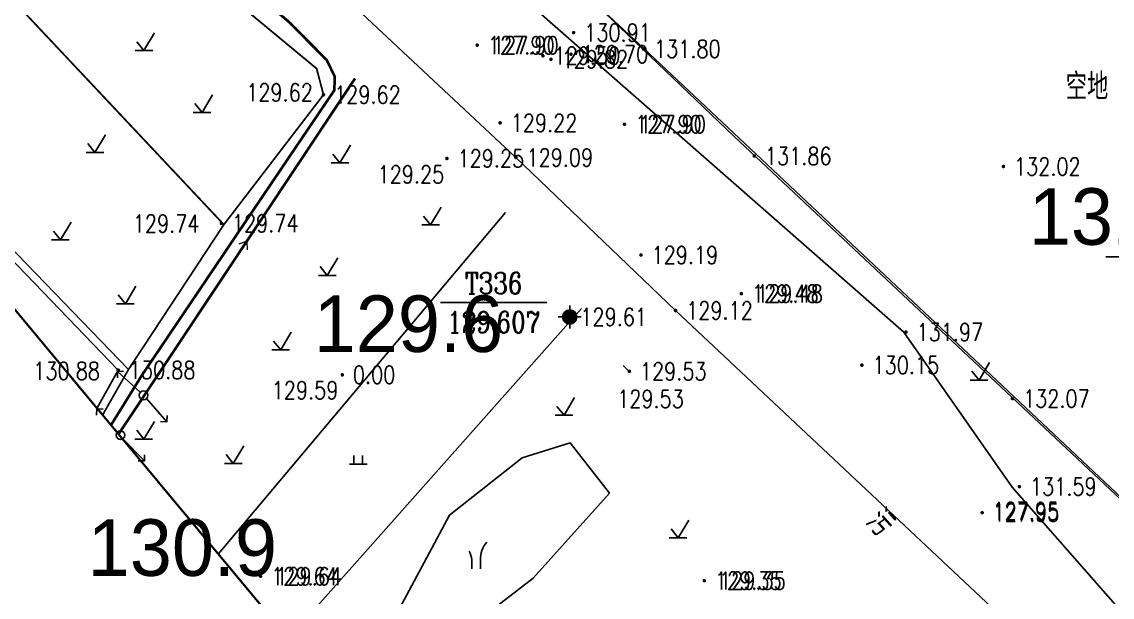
# Model space of a CAD drawing. Extents: x 529262 to 576451, y 2694391 to 2717535.
# Drawn here: x 566081.5 to 566143.2, y 2711433.5 to 2711466 of the extents above; entities that cross this region are included whole.
import ezdxf
from ezdxf.enums import TextEntityAlignment as Align

# ---------------------------------------------------------------- set-up
doc = ezdxf.new("R2010")
doc.units = 0
doc.linetypes.add('ACAD_ISO12W100', pattern=[22, 12, -3, 0.5, -3, 0.5, -3])
doc.linetypes.add('X3', pattern=[5, 4, -1])
for name, color, linetype in [('a红线图', 1, 'Continuous'), ('DLSS', 4, 'Continuous'), ('DMTZ', 8, 'Continuous'), ('GCD', 8, 'Continuous'), ('GXYZ', 8, 'Continuous'), ('KZD', 8, 'Continuous'), ('ZBTZ', 8, 'Continuous'), ('ZJ', 7, 'Continuous'), ('污水管径标注_W10-', 202, 'Continuous')]:
    doc.layers.add(name, color=color, linetype=linetype)
doc.layers.add('SXSS', color=5, linetype='Continuous', lineweight=0)
doc.layers.add('控制界线1', color=30, linetype='ACAD_ISO12W100', lineweight=35)
doc.styles.add('HZ', font='rs.shx', dxfattribs={"width": 0.8, "bigfont": 'hztxt.shx'})
doc.styles.add('romanc', font='romanc.shx', dxfattribs={"width": 0.8})
doc.styles.add('正等线', font='')
doc.styles.get('正等线').set_extended_font_data('汉仪特细等线简')
doc.linetypes.add('10421', pattern='A,2,[150,AAA.SHX,S=0.5,R=0,X=0,Y=0.5],1e-11', length=2)
doc.linetypes.add('10422', pattern='A,0.75,[150,AAA.SHX,S=0.5,R=0,X=0,Y=0.5],1.5,[177,AAA.SHX,S=1,R=0,X=0,Y=0.4],0.75', length=3)
doc.linetypes.add('1161', pattern='A,0,[149,AAA.SHX,S=0.15,R=0,X=0,Y=0],-1.6', length=1.6)
doc.linetypes.add('732', pattern='A,9,-0.5,[162,AAA.SHX,S=1,R=0,X=0,Y=0],-0.5', length=10)

# ---------------------------------------------------------------- blocks, each defined once
blk = doc.blocks.new('GC200')
at = {"linetype": 'Continuous', "const_width": 0.2, "flags": 128}
blk.add_lwpolyline([(-0.1, 0, 1), (0.1, 0, 1)], format="xyb", close=True, dxfattribs=at)
blk = doc.blocks.new('gc246')
at = {"color": 8}
for p, q in [((-0.5, 1), (-0.5, 0)), ((0.5, 1), (0.5, 0))]:
    blk.add_line(p, q, dxfattribs=at)
for centre, radius, start, end in [((3.4, 1.11), 2.91, 139.3312, 182.0887), ((-2.94, 0.81), 2.45, 4.3743, 29.0242)]:
    blk.add_arc(centre, radius, start, end, dxfattribs=at)
blk = doc.blocks.new('gc013b')
at = {"linetype": 'Continuous'}
blk.add_line((0.5, 0), (4, 0), dxfattribs=at)
at = {"linetype": 'Continuous', "flags": 128}
blk.add_lwpolyline([(3.5, 0.5), (4, 0), (3.5, -0.5)], dxfattribs=at)
blk = doc.blocks.new('gc170')
at = {"color": 8, "linetype": 'Continuous'}
blk.add_circle((0, 0), 0.5, dxfattribs=at)
blk = doc.blocks.new('gc119')
at = {"color": 8}
for p, q in [((-1, 0), (1, 0)), ((-0.5, 1), (-0.5, 0)), ((0.5, 1), (0.5, 0))]:
    blk.add_line(p, q, dxfattribs=at)
blk = doc.blocks.new('gc123')
at = {"color": 8}
for p, q in [((0, 0), (1.2, 2)), ((-1, 0), (1, 0)), ((0, 0), (-0.8, 1))]:
    blk.add_line(p, q, dxfattribs=at)
blk = doc.blocks.new('gc086')
at = {"color": 8}
for p, q in [((0, 0), (7, 0)), ((7, 0), (6.18, 0.57)), ((7, 0), (6.18, -0.57))]:
    blk.add_line(p, q, dxfattribs=at)
blk = doc.blocks.new('gc116')
at = {"color": 8}
for p, q in [((0, 1.3), (0, 0.8)), ((-1.3, 0), (-0.8, 0)), ((1.3, 0), (0.8, 0)), ((0, -1.3), (0, -0.8))]:
    blk.add_line(p, q, dxfattribs=at)
blk.add_circle((0, 0), 0.8, dxfattribs=at)
blk.add_point((0, 0), dxfattribs=at)

msp = doc.modelspace()

# ---------------------------------------------------------------- linework, layer by layer
at = {"layer": 'a红线图', "color": 8, "linetype": 'Continuous', "lineweight": 0, "flags": 128}
msp.add_lwpolyline([(566150.116, 2711432.906), (566121.749, 2711459.554), (566112.716, 2711468.208), (566100.804, 2711479.377), (566093.968, 2711485.682), (566094.243, 2711486.829), (566094.214, 2711498.884), (566095.327, 2711504.502)], dxfattribs=at)
msp.add_lwpolyline([(566150.116, 2711432.906), (566121.749, 2711459.554), (566112.716, 2711468.208), (566100.804, 2711479.377), (566093.968, 2711485.682), (566094.243, 2711486.829), (566094.214, 2711498.884), (566095.327, 2711504.502)], dxfattribs=at)
at = {"layer": 'DLSS', "linetype": 'X3', "const_width": 0.15, "flags": 128}
msp.add_lwpolyline([(566086.516, 2711443.196), (566088.274, 2711446.034), (566095.05, 2711456.079), (566099.149, 2711462.141), (566099.18, 2711462.907), (566098.72, 2711463.857), (566096.592, 2711466.002), (566093.042, 2711469.031), (566086.301, 2711473.689)], dxfattribs=at)
msp.add_lwpolyline([(566086.516, 2711443.196), (566088.274, 2711446.034), (566095.05, 2711456.079), (566099.149, 2711462.141), (566099.18, 2711462.907), (566098.72, 2711463.857), (566096.592, 2711466.002), (566093.042, 2711469.031), (566086.301, 2711473.689)], dxfattribs=at)
at = {"layer": 'DMTZ', "linetype": '10422', "flags": 128}
for points in [[(566085.726, 2711444.145), (566086.925, 2711446.319), (566064.64, 2711469.489)], [(566085.726, 2711444.145), (566086.925, 2711446.319), (566064.64, 2711469.489)], [(566074.915, 2711459.373), (566087.506, 2711446.347), (566086.034, 2711443.774)], [(566074.915, 2711459.373), (566087.506, 2711446.347), (566086.034, 2711443.774)]]:
    msp.add_lwpolyline(points, dxfattribs=at)
at = {"layer": 'DMTZ', "linetype": '10421', "elevation": 24.551, "flags": 128}
msp.add_lwpolyline([(566201.224, 2711375.868), (566187.528, 2711384.886), (566186.338, 2711387.156), (566184.22, 2711395.184), (566149.024, 2711426.554), (566137.5, 2711439.698), (566131.366, 2711448.459), (566109.05, 2711468.046)], dxfattribs=at)
at = {"layer": 'GXYZ', "linetype": 'Continuous'}
msp.add_line((566089.679, 2711443.389), (566089.572, 2711443.51), dxfattribs=at)
msp.add_line((566089.679, 2711443.389), (566089.572, 2711443.51), dxfattribs=at)
at = {"layer": 'GXYZ', "linetype": '732', "flags": 128}
msp.add_lwpolyline([(566490.048, 2711309.934), (566487.953, 2711312.032), (566480.532, 2711318.315), (566472.905, 2711320.663), (566453.241, 2711319.912), (566438.382, 2711317.31), (566429.977, 2711316.221), (566416.726, 2711314.383), (566399.301, 2711312.109), (566382.298, 2711309.774), (566371.677, 2711308.568), (566347.65, 2711311.683), (566328.264, 2711317.038), (566286.99, 2711330.976), (566233.821, 2711354.592), (566227.813, 2711357.118), (566188.193, 2711379.624), (566184.026, 2711381.817), (566180.375, 2711387.043), (566176.461, 2711392.384), (566172.795, 2711397.246), (566169.923, 2711401.427), (566168.508, 2711402.702), (566159.048, 2711411.516), (566146.822, 2711423.042), (566118.455, 2711449.69), (566109.422, 2711458.344), (566097.51, 2711469.513), (566090.674, 2711475.818), (566090.949, 2711476.965), (566090.92, 2711489.02), (566092.032, 2711494.639)], dxfattribs=at)
at = {"layer": 'KZD', "linetype": 'Continuous'}
for p, q in [((566148.79, 2711452.72, 131.831), (566142.79, 2711452.72, 131.831)), ((566148.79, 2711452.72, 131.831), (566142.79, 2711452.72, 131.831)), ((566111.164, 2711450.13, 129.607), (566105.164, 2711450.13, 129.607)), ((566111.164, 2711450.13, 129.607), (566105.164, 2711450.13, 129.607))]:
    msp.add_line(p, q, dxfattribs=at)
at = {"layer": 'SXSS', "color": 8, "linetype": 'Continuous', "const_width": 0.15, "flags": 128}
msp.add_lwpolyline([(566086.941, 2711442.685), (566100.321, 2711462.811)], dxfattribs=at)
msp.add_lwpolyline([(566086.941, 2711442.685), (566100.321, 2711462.811)], dxfattribs=at)
at = {"layer": 'ZBTZ', "linetype": 'Continuous', "const_width": 0.1, "flags": 128}
for points in [[(566087.506, 2711446.347), (566092.903, 2711454.545), (566071.977, 2711476.796), (566063.876, 2711486.554), (566058.213, 2711479.91), (566056.715, 2711481.45), (566055.613, 2711480.338)], [(566087.506, 2711446.347), (566092.903, 2711454.545), (566071.977, 2711476.796), (566063.876, 2711486.554), (566058.213, 2711479.91), (566056.715, 2711481.45), (566055.613, 2711480.338)], [(566092.903, 2711454.545), (566092.903, 2711454.545), (566098.538, 2711461.891), (566098.151, 2711463.368), (566085.885, 2711473.533), (566074.186, 2711478.568), (566071.977, 2711476.796), (566071.977, 2711476.796)], [(566092.903, 2711454.545), (566092.903, 2711454.545), (566098.538, 2711461.891), (566098.151, 2711463.368), (566085.885, 2711473.533), (566074.186, 2711478.568), (566071.977, 2711476.796), (566071.977, 2711476.796)]]:
    msp.add_lwpolyline(points, dxfattribs=at)
at = {"layer": 'ZBTZ', "linetype": '1161', "flags": 128}
for points, elevation in [([(566092.588, 2711435.898), (566108.829, 2711455.228)], 130.531), ([(566092.588, 2711435.898), (566108.829, 2711455.228)], 130.531), ([(566096.551, 2711431.134), (566113.131, 2711449.796)], 130.154), ([(566096.551, 2711431.134), (566113.131, 2711449.796)], 130.154)]:
    msp.add_lwpolyline(points, dxfattribs=dict(at, elevation=elevation))
msp.add_lwpolyline([(566115.836, 2711446.244), (566115.485, 2711446.582)], dxfattribs=at)
msp.add_lwpolyline([(566115.836, 2711446.244), (566115.485, 2711446.582)], dxfattribs=at)
msp.add_lwpolyline([(566102.174, 2711430.077), (566103.157, 2711429.867), (566105.876, 2711431.056), (566110.397, 2711434.539), (566114.709, 2711439.358), (566112.496, 2711442.2), (566109.773, 2711441.357), (566105.658, 2711438.112), (566101.822, 2711430.917), (566102.174, 2711430.077)], close=True, dxfattribs=at)
msp.add_lwpolyline([(566102.174, 2711430.077), (566103.157, 2711429.867), (566105.876, 2711431.056), (566110.397, 2711434.539), (566114.709, 2711439.358), (566112.496, 2711442.2), (566109.773, 2711441.357), (566105.658, 2711438.112), (566101.822, 2711430.917), (566102.174, 2711430.077)], close=True, dxfattribs=at)
at = {"layer": '控制界线1', "color": 252, "linetype": 'Continuous', "flags": 128}
msp.add_lwpolyline([(566606.933, 2711087.702), (566644.711, 2711153.019), (566598.698, 2711283.071), (566496.002, 2711357.662), (566390.249, 2711365.689), (566217.966, 2711433.767), (566135.414, 2711495.399), (566100.815, 2711531.11), (566057.471, 2711541.747), (566041.502, 2711497.298), (566109.581, 2711415.474), (566178.415, 2711344.369), (566249.168, 2711298.339), (566348.438, 2711264.105), (566455.277, 2711261.066), (566502.459, 2711244.312), (566526.428, 2711223.352), (566516.162, 2711173.585), (566513.881, 2711148.132)], close=True, dxfattribs=at)
msp.add_lwpolyline([(566606.933, 2711087.702), (566644.711, 2711153.019), (566598.698, 2711283.071), (566496.002, 2711357.662), (566390.249, 2711365.689), (566217.966, 2711433.767), (566135.414, 2711495.399), (566100.815, 2711531.11), (566057.471, 2711541.747), (566041.502, 2711497.298), (566109.581, 2711415.474), (566178.415, 2711344.369), (566249.168, 2711298.339), (566348.438, 2711264.105), (566455.277, 2711261.066), (566502.459, 2711244.312), (566526.428, 2711223.352), (566516.162, 2711173.585), (566513.881, 2711148.132)], close=True, dxfattribs=at)
msp.add_lwpolyline([(566606.933, 2711087.702), (566644.711, 2711153.019), (566598.698, 2711283.071), (566496.002, 2711357.662), (566390.249, 2711365.689), (566217.966, 2711433.767), (566135.414, 2711495.399), (566100.815, 2711531.11), (566057.471, 2711541.747), (566041.502, 2711497.298), (566109.581, 2711415.474), (566178.415, 2711344.369), (566249.168, 2711298.339), (566348.438, 2711264.105), (566455.277, 2711261.066), (566502.459, 2711244.312), (566526.428, 2711223.352), (566516.162, 2711173.585), (566513.881, 2711148.132)], close=True, dxfattribs=at)
at = {"layer": '污水管径标注_W10-'}
msp.add_lwpolyline([(566095.327, 2711504.502), (566094.214, 2711498.884), (566092.058, 2711486.618), (566108.338, 2711472.109), (566112.716, 2711468.208), (566116.656, 2711464.501), (566123.012, 2711458.522), (566137.579, 2711444.817), (566153.073, 2711430.241)], dxfattribs=at)

# ---------------------------------------------------------------- block references
at = {"layer": 'GCD', "linetype": 'Continuous'}
ref = msp.add_blockref('GC200', (566112.686, 2711465.404, 130.912), dxfattribs=dict(at, xscale=0.5, yscale=0.5, zscale=0.5))
ref.add_attrib('height', '130.91', dxfattribs={"linetype": 'Continuous', "height": 1, "style": 'HZ', "width": 0.8}).set_placement((566113.286, 2711465.404, 130.912), align=Align.MIDDLE_LEFT)
ref = msp.add_blockref('GC200', (566107.235, 2711464.693, 127.9), dxfattribs=dict(at, xscale=0.5, yscale=0.5, zscale=0.5))
ref.add_attrib('height', '127.90', dxfattribs={"linetype": 'Continuous', "height": 1, "style": 'HZ', "width": 0.8}).set_placement((566107.835, 2711464.693, 127.9), align=Align.MIDDLE_LEFT)
at = {"layer": 'GCD', "linetype": 'Continuous', "xscale": 0.5, "yscale": 0.5, "zscale": 0.5}
for p in [(566107.235, 2711464.693, 127.9), (566115.56, 2711460.219, 127.9), (566092.758, 2711454.615, 129.74), (566135.796, 2711438.249, 127.95), (566094.975, 2711434.648, 129.641), (566120.077, 2711434.402, 129.345)]:
    msp.add_blockref('GC200', p, dxfattribs=at)
at = {"layer": 'GCD', "linetype": 'Continuous'}
ref = msp.add_blockref('GC200', (566112.536, 2711464.184, 129.696), dxfattribs=dict(at, xscale=0.5, yscale=0.5, zscale=0.5))
ref.add_attrib('height', '129.70', dxfattribs={"linetype": 'Continuous', "height": 1, "style": 'HZ', "width": 0.8}).set_placement((566113.136, 2711464.184, 129.696), align=Align.MIDDLE_LEFT)
ref = msp.add_blockref('GC200', (566116.633, 2711464.483, 131.8), dxfattribs=dict(at, xscale=0.5, yscale=0.5, zscale=0.5))
ref.add_attrib('height', '131.80', dxfattribs={"linetype": 'Continuous', "height": 1, "style": 'HZ', "width": 0.8}).set_placement((566117.233, 2711464.483, 131.8), align=Align.MIDDLE_LEFT)
ref = msp.add_blockref('GC200', (566110.95, 2711464.095, 129.498), dxfattribs=dict(at, xscale=0.5, yscale=0.5, zscale=0.5))
ref.add_attrib('height', '129.50', dxfattribs={"linetype": 'Continuous', "height": 1, "style": 'HZ', "width": 0.8}).set_placement((566111.55, 2711464.095, 129.498), align=Align.MIDDLE_LEFT)
ref = msp.add_blockref('GC200', (566111.404, 2711463.896, 129.815), dxfattribs=dict(at, xscale=0.5, yscale=0.5, zscale=0.5))
ref.add_attrib('height', '129.82', dxfattribs={"linetype": 'Continuous', "height": 1, "style": 'HZ', "width": 0.8}).set_placement((566112.004, 2711463.896, 129.815), align=Align.MIDDLE_LEFT)
ref = msp.add_blockref('GC200', (566098.538, 2711461.891, 129.622), dxfattribs=dict(at, xscale=0.5, yscale=0.5))
ref.add_attrib('height', '129.62', dxfattribs={"linetype": 'Continuous', "height": 1, "style": 'HZ', "width": 0.8}).set_placement((566099.138, 2711461.891, 129.622), align=Align.MIDDLE_LEFT)
at = {"layer": 'GCD', "linetype": 'Continuous', "xscale": 0.5, "yscale": 0.5}
for p in [(566098.538, 2711461.891, 129.622), (566105.52, 2711458.286, 129.254), (566122.172, 2711450.638, 129.483), (566086.925, 2711446.319, 130.879), (566115.836, 2711446.244, 129.527), (566099.602, 2711446.047)]:
    msp.add_blockref('GC200', p, dxfattribs=at)
at = {"layer": 'GCD', "linetype": 'Continuous'}
ref = msp.add_blockref('GC200', (566108.528, 2711460.3, 129.222), dxfattribs=dict(at, xscale=0.5, yscale=0.5, zscale=0.5))
ref.add_attrib('height', '129.22', dxfattribs={"linetype": 'Continuous', "height": 1, "style": 'HZ', "width": 0.8}).set_placement((566109.128, 2711460.3, 129.222), align=Align.MIDDLE_LEFT)
ref = msp.add_blockref('GC200', (566115.56, 2711460.219, 127.9), dxfattribs=dict(at, xscale=0.5, yscale=0.5, zscale=0.5))
ref.add_attrib('height', '127.90', dxfattribs={"linetype": 'Continuous', "height": 1, "style": 'HZ', "width": 0.8}).set_placement((566116.16, 2711460.219, 127.9), align=Align.MIDDLE_LEFT)
ref = msp.add_blockref('GC200', (566105.52, 2711458.286, 129.254), dxfattribs=dict(at, xscale=0.5, yscale=0.5))
ref.add_attrib('height', '129.25', dxfattribs={"linetype": 'Continuous', "height": 1, "style": 'HZ', "width": 0.8}).set_placement((566106.12, 2711458.286, 129.254), align=Align.MIDDLE_LEFT)
at = {"layer": 'GCD', "color": 3, "linetype": 'Continuous'}
ref = msp.add_blockref('GC200', (566109.419, 2711458.34, 129.086), dxfattribs=dict(at, xscale=0.5, yscale=0.5, zscale=0.5))
ref.add_attrib('height', '129.09', dxfattribs={"linetype": 'Continuous', "height": 1, "style": 'HZ', "width": 0.8}).set_placement((566110.019, 2711458.34, 129.086), align=Align.MIDDLE_LEFT)
at = {"layer": 'GCD', "linetype": 'Continuous'}
ref = msp.add_blockref('GC200', (566122.906, 2711458.425, 131.86), dxfattribs=dict(at, xscale=0.5, yscale=0.5, zscale=0.5))
ref.add_attrib('height', '131.86', dxfattribs={"linetype": 'Continuous', "height": 1, "style": 'HZ', "width": 0.8}).set_placement((566123.506, 2711458.425, 131.86), align=Align.MIDDLE_LEFT)
ref = msp.add_blockref('GC200', (566136.997, 2711457.83, 132.016), dxfattribs=dict(at, xscale=0.5, yscale=0.5, zscale=0.5))
ref.add_attrib('height', '132.02', dxfattribs={"linetype": 'Continuous', "height": 1, "style": 'HZ', "width": 0.8}).set_placement((566137.597, 2711457.83, 132.016), align=Align.MIDDLE_LEFT)
ref = msp.add_blockref('GC200', (566092.758, 2711454.615, 129.74), dxfattribs=dict(at, xscale=0.5, yscale=0.5, zscale=0.5))
ref.add_attrib('height', '129.74', dxfattribs={"linetype": 'Continuous', "height": 1, "style": 'HZ', "width": 0.8}).set_placement((566093.358, 2711454.615, 129.74), align=Align.MIDDLE_LEFT)
ref = msp.add_blockref('GC200', (566116.497, 2711452.825, 129.188), dxfattribs=dict(at, xscale=0.5, yscale=0.5, zscale=0.5))
ref.add_attrib('height', '129.19', dxfattribs={"linetype": 'Continuous', "height": 1, "style": 'HZ', "width": 0.8}).set_placement((566117.097, 2711452.825, 129.188), align=Align.MIDDLE_LEFT)
ref = msp.add_blockref('GC200', (566122.172, 2711450.638, 129.483), dxfattribs=dict(at, xscale=0.5, yscale=0.5))
ref.add_attrib('height', '129.48', dxfattribs={"linetype": 'Continuous', "height": 1, "style": 'HZ', "width": 0.8}).set_placement((566122.772, 2711450.638, 129.483), align=Align.MIDDLE_LEFT)
at = {"layer": 'GCD', "color": 3, "linetype": 'Continuous'}
ref = msp.add_blockref('GC200', (566118.452, 2711449.686, 129.12), dxfattribs=dict(at, xscale=0.5, yscale=0.5, zscale=0.5))
ref.add_attrib('height', '129.12', dxfattribs={"linetype": 'Continuous', "height": 1, "style": 'HZ', "width": 0.8}).set_placement((566119.052, 2711449.686, 129.12), align=Align.MIDDLE_LEFT)
at = {"layer": 'GCD', "color": 7}
ref = msp.add_blockref('GC200', (566112.466, 2711449.319, 129.607), dxfattribs=dict(at, xscale=2, yscale=2, zscale=2))
ref.add_attrib('height', '129.61', dxfattribs={"linetype": 'Continuous', "height": 1, "style": 'HZ', "width": 0.8}).set_placement((566113.066, 2711449.319, 129.607), align=Align.MIDDLE_LEFT)
at = {"layer": 'GCD', "color": 7, "xscale": 2, "yscale": 2, "zscale": 2}
msp.add_blockref('GC200', (566112.466, 2711449.319, 129.607), dxfattribs=at)
at = {"layer": 'GCD', "linetype": 'Continuous'}
ref = msp.add_blockref('GC200', (566131.483, 2711448.468, 131.969), dxfattribs=dict(at, xscale=0.5, yscale=0.5, zscale=0.5))
ref.add_attrib('height', '131.97', dxfattribs={"linetype": 'Continuous', "height": 1, "style": 'HZ', "width": 0.8}).set_placement((566132.083, 2711448.468, 131.969), align=Align.MIDDLE_LEFT)
ref = msp.add_blockref('GC200', (566086.925, 2711446.319, 130.879), dxfattribs=dict(at, xscale=0.5, yscale=0.5))
ref.add_attrib('height', '130.88', dxfattribs={"linetype": 'Continuous', "height": 1, "style": 'HZ', "width": 0.8}).set_placement((566087.525, 2711446.319, 130.879), align=Align.MIDDLE_LEFT)
ref = msp.add_blockref('GC200', (566128.992, 2711446.596, 130.149), dxfattribs=dict(at, xscale=0.5, yscale=0.5, zscale=0.5))
ref.add_attrib('height', '130.15', dxfattribs={"linetype": 'Continuous', "height": 1, "style": 'HZ', "width": 0.8}).set_placement((566129.592, 2711446.596, 130.149), align=Align.MIDDLE_LEFT)
ref = msp.add_blockref('GC200', (566099.602, 2711446.047), dxfattribs=dict(at, xscale=0.5, yscale=0.5))
ref.add_attrib('height', '0.00', dxfattribs={"linetype": 'Continuous', "height": 1, "style": 'HZ', "width": 0.8}).set_placement((566100.202, 2711446.047), align=Align.MIDDLE_LEFT)
ref = msp.add_blockref('GC200', (566115.836, 2711446.244, 129.527), dxfattribs=dict(at, xscale=0.5, yscale=0.5))
ref.add_attrib('height', '129.53', dxfattribs={"linetype": 'Continuous', "height": 1, "style": 'HZ', "width": 0.8}).set_placement((566116.436, 2711446.244, 129.527), align=Align.MIDDLE_LEFT)
ref = msp.add_blockref('GC200', (566137.507, 2711444.699, 132.07), dxfattribs=dict(at, xscale=0.5, yscale=0.5, zscale=0.5))
ref.add_attrib('height', '132.07', dxfattribs={"linetype": 'Continuous', "height": 1, "style": 'HZ', "width": 0.8}).set_placement((566138.107, 2711444.699, 132.07), align=Align.MIDDLE_LEFT)
ref = msp.add_blockref('GC200', (566137.902, 2711439.725, 131.586), dxfattribs=dict(at, xscale=0.5, yscale=0.5, zscale=0.5))
ref.add_attrib('height', '131.59', dxfattribs={"linetype": 'Continuous', "height": 1, "style": 'HZ', "width": 0.8}).set_placement((566138.502, 2711439.725, 131.586), align=Align.MIDDLE_LEFT)
ref = msp.add_blockref('GC200', (566135.796, 2711438.249, 127.95), dxfattribs=dict(at, xscale=0.5, yscale=0.5, zscale=0.5))
ref.add_attrib('height', '127.95', dxfattribs={"linetype": 'Continuous', "height": 1, "style": 'HZ', "width": 0.8}).set_placement((566136.396, 2711438.249, 127.95), align=Align.MIDDLE_LEFT)
ref = msp.add_blockref('GC200', (566094.975, 2711434.648, 129.641), dxfattribs=dict(at, xscale=0.5, yscale=0.5, zscale=0.5))
ref.add_attrib('height', '129.64', dxfattribs={"linetype": 'Continuous', "height": 1, "style": 'HZ', "width": 0.8}).set_placement((566095.575, 2711434.648, 129.641), align=Align.MIDDLE_LEFT)
ref = msp.add_blockref('GC200', (566120.077, 2711434.402, 129.345), dxfattribs=dict(at, xscale=0.5, yscale=0.5, zscale=0.5))
ref.add_attrib('height', '129.35', dxfattribs={"linetype": 'Continuous', "height": 1, "style": 'HZ', "width": 0.8}).set_placement((566120.677, 2711434.402, 129.345), align=Align.MIDDLE_LEFT)
at = {"layer": 'GXYZ', "linetype": 'Continuous'}
for p, xscale, yscale, zscale, rotation in [((566088.358, 2711444.89, 129.963), 0.4999999999811787, 0.4999999999811787, 0.4999999999811787, 137.7298734335459), ((566088.358, 2711444.89, 129.963), 0.4999999999811787, 0.4999999999811787, 0.4999999999811787, 137.7298734335459), ((566088.358, 2711444.89), 0.5000000000418002, 0.5000000000418002, 0.5000000000418002, 311.3435424424318), ((566088.358, 2711444.89), 0.5000000000418002, 0.5000000000418002, 0.5000000000418002, 311.3435424424318), ((566087.056, 2711442.635, 130.149), 0.4999999999043036, 0.4999999999043036, 0.4999999999043036, 131.905116250556), ((566087.056, 2711442.635, 130.149), 0.4999999999043036, 0.4999999999043036, 0.4999999999043036, 131.905116250556), ((566087.023, 2711442.614), 0.4999999998740343, 0.4999999998740343, 0.4999999998740343, 313.9889539980867), ((566087.023, 2711442.614), 0.4999999998740343, 0.4999999998740343, 0.4999999998740343, 313.9889539980867)]:
    msp.add_blockref('gc013b', p, dxfattribs=dict(at, xscale=xscale, yscale=yscale, zscale=zscale, rotation=rotation))
at = {"layer": 'GXYZ', "linetype": 'Continuous', "xscale": 0.5, "yscale": 0.5, "zscale": 0.5}
for p in [(566088.358, 2711444.89, 129.963), (566088.358, 2711444.89), (566088.358, 2711444.89, 129.963), (566088.358, 2711444.89), (566087.056, 2711442.635, 130.149), (566087.056, 2711442.635, 130.149)]:
    msp.add_blockref('gc170', p, dxfattribs=at)
at = {"layer": 'KZD', "linetype": 'Continuous', "xscale": 0.5, "yscale": 0.5, "zscale": 0.5}
msp.add_blockref('gc116', (566112.466, 2711449.319, 129.607), dxfattribs=at)
msp.add_blockref('gc116', (566112.466, 2711449.319, 129.607), dxfattribs=at)
at = {"layer": 'SXSS', "color": 8, "linetype": 'Continuous', "xscale": 0.4999999999676111, "yscale": 0.4999999999676111, "zscale": 0.4999999999676111, "rotation": 56.40822853818808}
msp.add_blockref('gc086', (566092.27, 2711450.702), dxfattribs=at)
msp.add_blockref('gc086', (566092.27, 2711450.702), dxfattribs=at)
at = {"layer": 'ZBTZ', "linetype": 'Continuous', "xscale": 0.5, "yscale": 0.5, "zscale": 0.5}
for name, p in [('gc123', (566088.38, 2711464.39)), ('gc123', (566088.38, 2711464.39)), ('gc123', (566091.668, 2711460.887)), ('gc123', (566091.668, 2711460.887)), ('gc123', (566085.606, 2711458.63)), ('gc123', (566085.606, 2711458.63)), ('gc123', (566099.465, 2711458.031)), ('gc123', (566099.465, 2711458.031)), ('gc123', (566104.598, 2711454.524)), ('gc123', (566104.598, 2711454.524)), ('gc123', (566083.658, 2711453.681)), ('gc123', (566083.658, 2711453.681)), ('gc123', (566098.751, 2711451.666)), ('gc123', (566098.751, 2711451.666)), ('gc123', (566087.33, 2711450.066)), ('gc123', (566087.33, 2711450.066)), ('gc123', (566096.119, 2711447.453)), ('gc123', (566096.119, 2711447.453)), ('gc123', (566112.143, 2711443.761)), ('gc123', (566112.143, 2711443.761)), ('gc123', (566088.371, 2711442.415)), ('gc123', (566088.371, 2711442.415)), ('gc123', (566093.436, 2711441.034)), ('gc123', (566093.436, 2711441.034)), ('gc119', (566100.503, 2711440.984)), ('gc119', (566100.503, 2711440.984)), ('gc123', (566118.595, 2711436.83)), ('gc123', (566118.595, 2711436.83))]:
    msp.add_blockref(name, p, dxfattribs=at)
at = {"layer": 'ZBTZ', "linetype": 'Continuous', "xscale": 0.5, "yscale": 0.5}
for name, p in [('gc123', (566135.619, 2711445.749)), ('gc246', (566107.174, 2711435.077)), ('gc246', (566107.174, 2711435.077))]:
    msp.add_blockref(name, p, dxfattribs=at)

# ---------------------------------------------------------------- texts
at = {"layer": 'GCD', "linetype": 'Continuous', "style": 'HZ', "width": 0.8}
for s, p in [('127.90', (566109.96, 2711464.693)), ('129.62', (566096.054, 2711462.024)), ('127.90', (566118.285, 2711460.219)), ('129.25', (566103.484, 2711457.384)), ('129.74', (566089.635, 2711454.599)), ('129.48', (566124.897, 2711450.638)), ('130.88', (566084.008, 2711446.265)), ('129.59', (566097.494, 2711445.178, -129.591)), ('129.53', (566117.034, 2711444.684)), ('127.95', (566138.262, 2711438.335)), ('129.64', (566097.7, 2711434.648)), ('129.35', (566122.802, 2711434.402))]:
    msp.add_text(s, height=1, dxfattribs=at).set_placement(p, align=Align.MIDDLE)
at = {"layer": 'GCD', "color": 7, "linetype": 'Continuous', "style": '正等线'}
msp.add_text('131.8', height=3.2, dxfattribs=at).set_placement((566138.435, 2711455.003), align=Align.MIDDLE_LEFT)
at = {"layer": 'GCD', "color": 7, "style": '正等线'}
msp.add_text('129.6', height=3.2, dxfattribs=at).set_placement((566097.987, 2711448.938), align=Align.MIDDLE_LEFT)
at = {"layer": 'GCD', "color": 7, "linetype": 'Continuous', "style": '正等线'}
msp.add_text('130.9', height=3.2, dxfattribs=at).set_placement((566090.555, 2711436.276), align=Align.MIDDLE)
at = {"layer": 'KZD', "linetype": 'Continuous', "style": 'romanc', "width": 0.8}
for s, p in [('T336', (566108.164, 2711451.23)), ('T336', (566108.164, 2711451.23)), ('129.607', (566108.164, 2711449.03)), ('129.607', (566108.164, 2711449.03))]:
    msp.add_text(s, height=1.2, dxfattribs=at).set_placement(p, align=Align.MIDDLE)
at = {"layer": 'ZJ', "color": 8, "linetype": 'Continuous', "style": 'HZ', "width": 0.8}
msp.add_text('空地', height=1.5, dxfattribs=at).set_placement((566141.729, 2711462.441), align=Align.MIDDLE)
msp.add_text('空地', height=1.5, dxfattribs=at).set_placement((566141.729, 2711462.441), align=Align.MIDDLE)
msp.add_text('污', height=1.5, rotation=311.78018, dxfattribs=at).set_placement((566130.101, 2711437.739), align=Align.MIDDLE)

doc.saveas('drawing.dxf')
